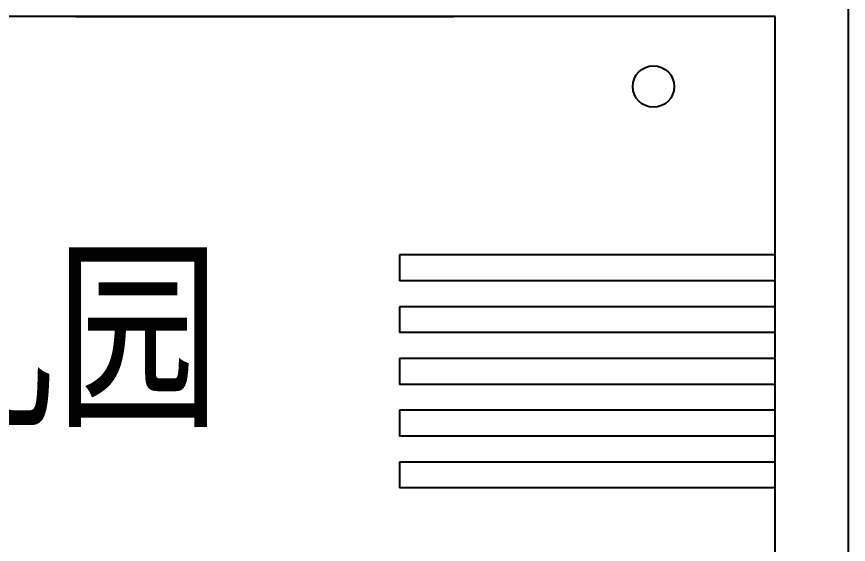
# Model space of a CAD drawing. Extents: x 225694 to 1397201, y -46174 to 794826.
# Drawn here: x 690627 to 709881, y 587966 to 600194 of the extents above; entities that cross this region are included whole.
import ezdxf

# ---------------------------------------------------------------- set-up
doc = ezdxf.new("R2010")
doc.units = 0
doc.header["$LTSCALE"] = 0.5
doc.header["$MEASUREMENT"] = 0
for name, color, linetype in [('PUB_TEXT', 7, 'Continuous'), ('WIN', 4, 'Continuous'), ('路', 40, 'Continuous')]:
    doc.layers.add(name, color=color, linetype=linetype)
doc.styles.add('HZ', font='', dxfattribs={"width": 0.8})
doc.styles.get('HZ').set_extended_font_data('宋体')

msp = doc.modelspace()

# ---------------------------------------------------------------- linework, layer by layer
at = {"layer": 'WIN', "color": 7}
for p, q in [((691989.4517141331, 600192.8595107386), (700749.4517111157, 600192.8595107386)), ((708189.4516686846, 594672.8595046664), (699489.4516629104, 594672.8595046664)), ((699489.4516629104, 594672.8595046664), (699489.4516629104, 594072.8594761679)), ((708189.4516686846, 594072.8594761679), (699489.4516629104, 594072.8594761679)), ((708189.4516686846, 593472.8595058771), (699489.4516629104, 593472.8595058771)), ((699489.4516629104, 593472.8595058771), (699489.4516629104, 592872.8594773787)), ((708189.4516686846, 592872.8594773787), (699489.4516629104, 592872.8594773787)), ((708189.4516686846, 592272.8595070879), (699489.4516629104, 592272.8595070879)), ((699489.4516629104, 592272.8595070879), (699489.4516629104, 591672.8594785894)), ((708189.4516686846, 591672.8594785894), (699489.4516629104, 591672.8594785894)), ((708189.4516686846, 591072.8595082986), (699489.4516629104, 591072.8595082986)), ((699489.4516629104, 591072.8595082986), (699489.4516629104, 590472.8594798001)), ((708189.4516686846, 590472.8594798001), (699489.4516629104, 590472.8594798001)), ((708189.4516686846, 589872.8595095093), (699489.4516629104, 589872.8595095093)), ((699489.4516629104, 589872.8595095093), (699489.4516629104, 589272.8594810108)), ((708189.4516686846, 589272.8594810108), (699489.4516629104, 589272.8594810108))]:
    msp.add_line(p, q, dxfattribs=at)
msp.add_lwpolyline([(708189.4516902346, 600192.8594929713), (660352.1570457013, 600192.8594929713), (660352.1570457013, 585532.6070410747), (708189.4516902346, 587363.0859477061), (708189.4516902346, 600192.8594929713)], dxfattribs=at)
msp.add_circle((705369.4517326478, 598572.8595152835), 479.9999999850988, dxfattribs=at)
at = {"layer": '路', "color": 7, "linetype": 'Continuous'}
msp.add_line((709880.7396602737, 511547.7313497267), (709880.7396602737, 610855.1687270374), dxfattribs=at)

# ---------------------------------------------------------------- texts
at = {"layer": 'PUB_TEXT', "color": 7, "style": 'HZ', "width": 0.8}
msp.add_text('班幼儿园', height=3500, dxfattribs=at).set_placement((680066.1384301896, 591064.7661311307))

doc.saveas('drawing.dxf')
